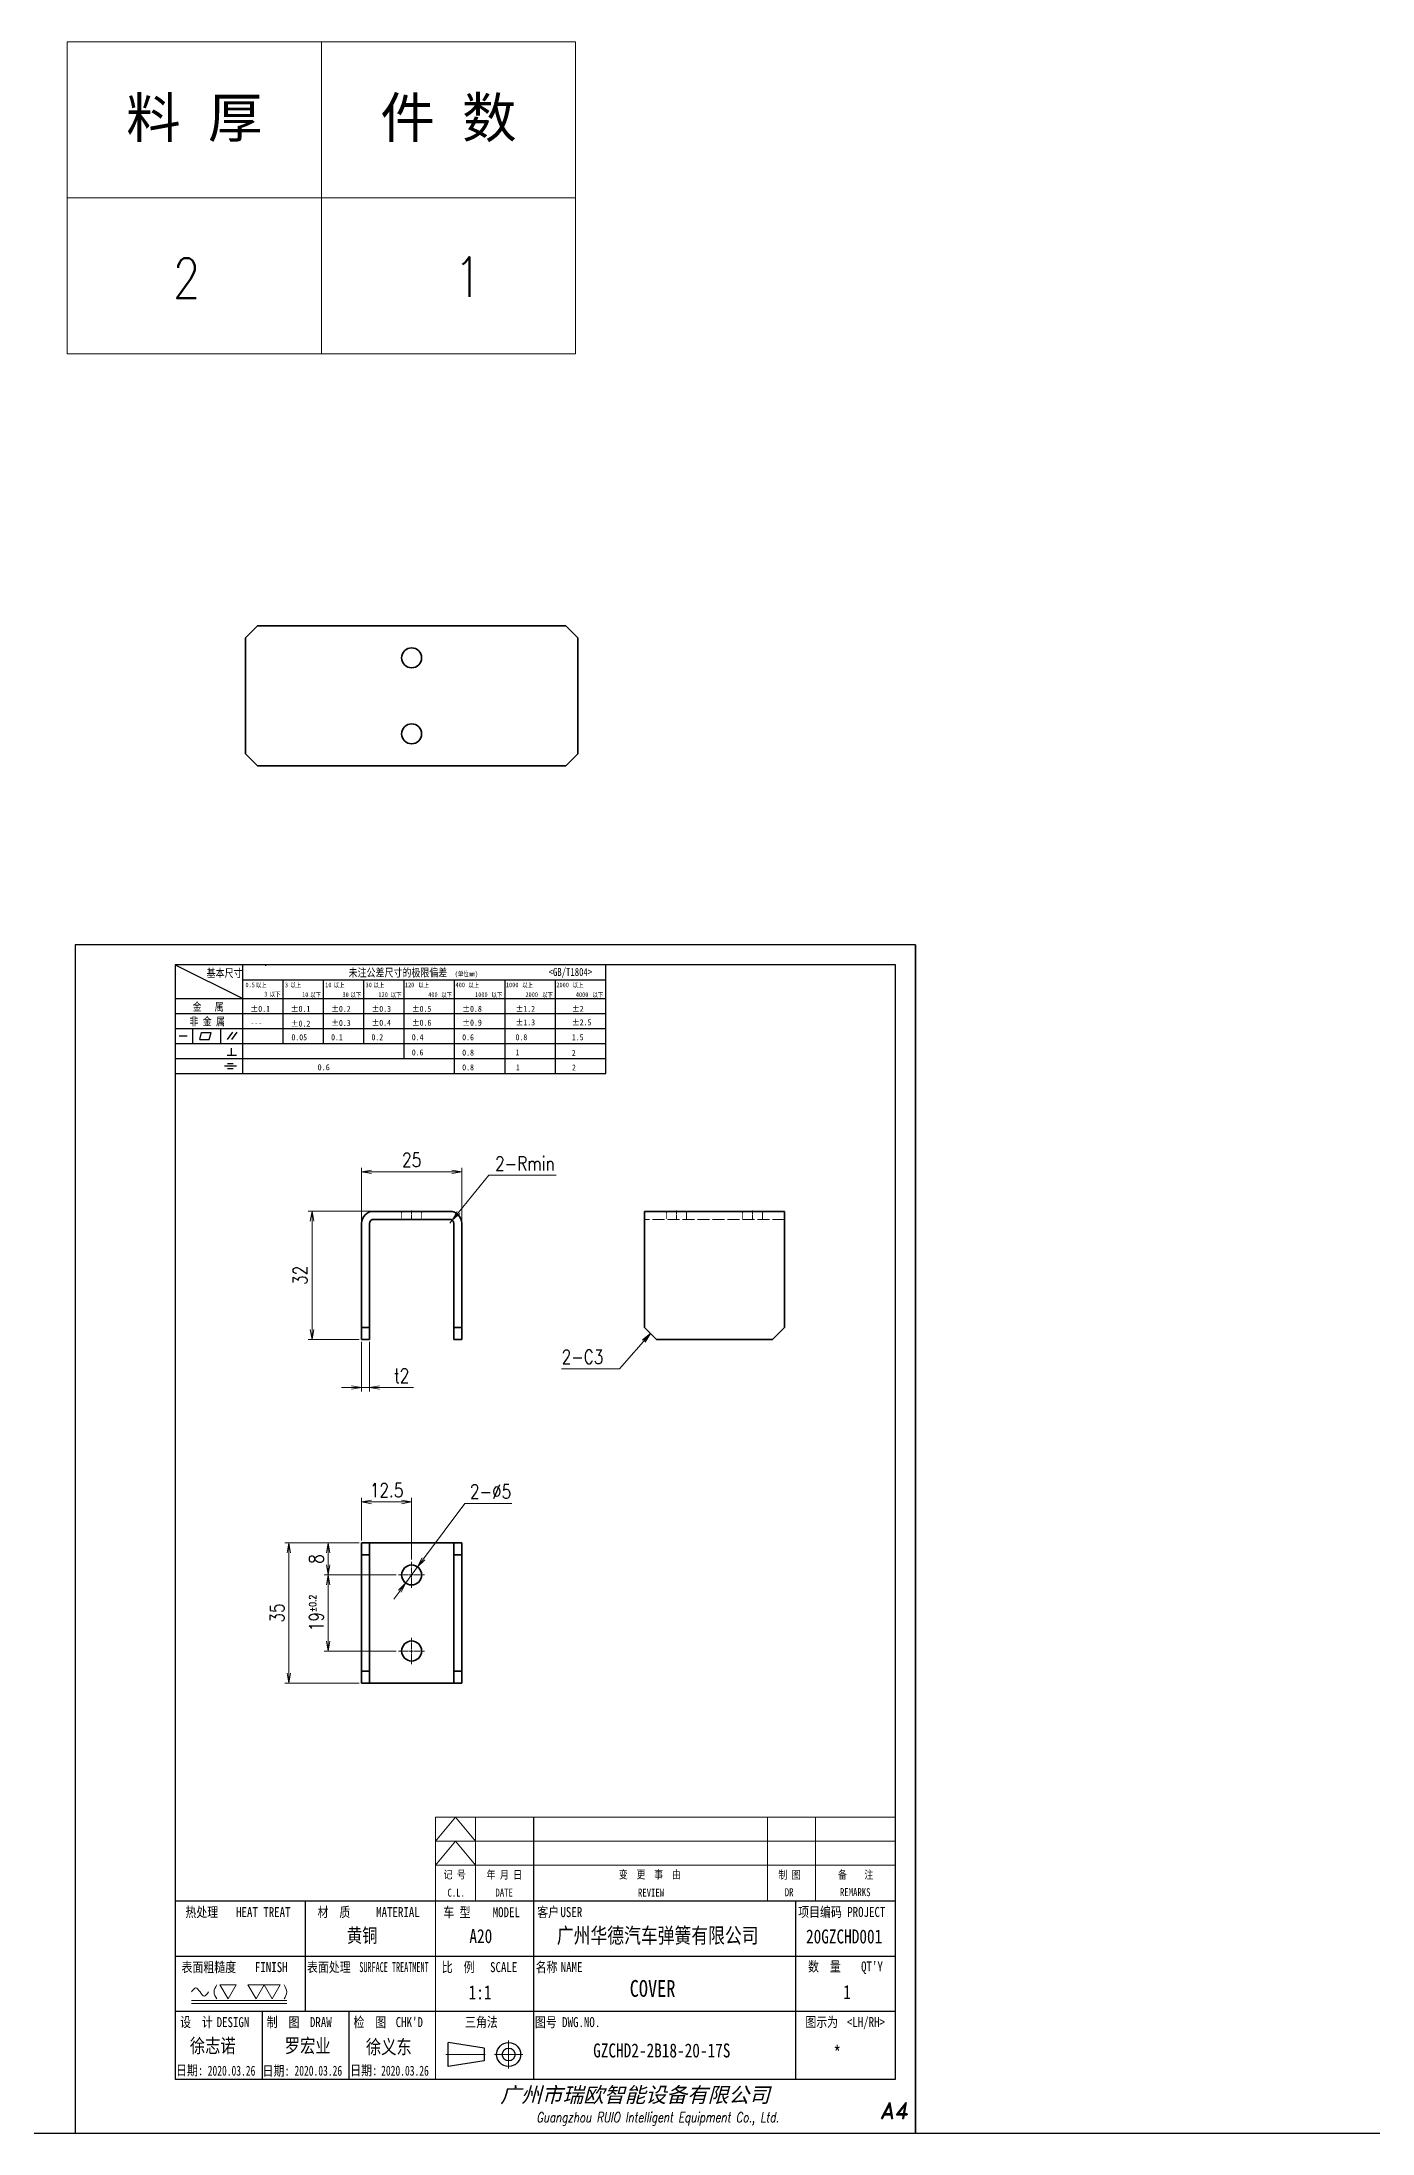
# Model space of a CAD drawing. Header units: millimetres. Extents: x 1201 to 11615, y -7347 to 2683.
# Drawn here: x 8498 to 8830, y -3109 to -2587 of the extents above; entities that cross this region are included whole.
import ezdxf
from ezdxf.enums import TextEntityAlignment as Align

# ---------------------------------------------------------------- set-up
doc = ezdxf.new("R2010")
doc.units = ezdxf.units.MM
for name, pattern in [('AM_ISO02W050x2', [3.75, 3, -0.75]), ('AM_ISO08W050x2', [9, 6, -0.75, 1.5, -0.75]), ('CENTER', [2, 1.25, -0.25, 0.25, -0.25])]:
    doc.linetypes.add(name, pattern=pattern)
for name, color, linetype, lineweight in [('CENTER', 2, 'AM_ISO08W050x2', 15), ('DIM', 3, 'Continuous', 20), ('DRAWING', 7, 'Continuous', 35), ('HIDDEN', 1, 'AM_ISO02W050x2', 18), ('图框', 7, 'Continuous', 15)]:
    doc.layers.add(name, color=color, linetype=linetype, lineweight=lineweight)
doc.layers.add('图\\M+19E79\\M+195B6\\M+18E9A', color=7, linetype='Continuous')
doc.styles.add('DIM', font='romans.shx', dxfattribs={"width": 0.8, "bigfont": 'bigfont.shx'})
doc.styles.get("Standard").update_dxf_attribs({"font": 'arial.ttf'})
doc.styles.add('STYLE1', font='')
doc.styles.add('国标', font='simfang.ttf', dxfattribs={"width": 0.8})
doc.styles.add('标题\\M+18E9A', font='romand.shx', dxfattribs={"oblique": 10, "bigfont": 'bigfont.shx'})
doc.styles.get('STYLE1').set_extended_font_data('SimSun')
doc.dimstyles.new('YH 1-1', dxfattribs={"dimtxt": 3.5, "dimasz": 2.5, "dimexe": 1, "dimexo": 0.625, "dimgap": 1.2, "dimtad": 1, "dimtoh": 1, "dimzin": 9, "dimdsep": 46, "dimtxsty": 'DIM', "dimblk": 'OPEN', "dimcen": 0, "dimclrd": 8, "dimclre": 8, "dimclrt": 2, "dimazin": 2, "dimtfac": 0.5, "dimtmove": 0, "dimatfit": 3, "dimldrblk": 'OPEN', "dimfxl": 0, "dimtolj": 1, "dimlwd": 13, "dimlwe": 13, "dimarcsym": 0})
doc.dimstyles.new('YH 1-1$0', dxfattribs={"dimtxt": 3.5, "dimasz": 2.5, "dimexe": 1, "dimexo": 0.625, "dimgap": 1.2, "dimtad": 1, "dimzin": 9, "dimdsep": 46, "dimtxsty": 'DIM', "dimblk": 'OPEN', "dimcen": 0, "dimclrd": 8, "dimclre": 8, "dimclrt": 2, "dimazin": 2, "dimtfac": 0.5, "dimtmove": 0, "dimatfit": 3, "dimldrblk": 'OPEN', "dimfxl": 0, "dimtolj": 1, "dimlwd": 13, "dimlwe": 13, "dimarcsym": 0})
doc.dimstyles.new('YH 1-1$3', dxfattribs={"dimtxt": 3.5, "dimasz": 2.5, "dimexe": 1, "dimexo": 0.625, "dimgap": 1.2, "dimtad": 1, "dimtoh": 1, "dimzin": 9, "dimdsep": 46, "dimtxsty": 'DIM', "dimblk": 'OPEN', "dimcen": 0, "dimclrd": 8, "dimclre": 8, "dimclrt": 2, "dimazin": 2, "dimtfac": 0.5, "dimtmove": 0, "dimatfit": 3, "dimldrblk": 'OPEN', "dimfxl": 0, "dimtolj": 1, "dimlwd": 13, "dimlwe": 13, "dimarcsym": 0})
doc.dimstyles.new('YH 1-1$4', dxfattribs={"dimtxt": 3.5, "dimasz": 2.5, "dimexe": 1, "dimexo": 0.625, "dimgap": 1.2, "dimtad": 1, "dimtoh": 1, "dimzin": 9, "dimdsep": 46, "dimtxsty": 'DIM', "dimblk": 'OPEN', "dimcen": 0, "dimclrd": 8, "dimclre": 8, "dimclrt": 2, "dimazin": 2, "dimtfac": 0.5, "dimtmove": 0, "dimatfit": 3, "dimldrblk": 'OPEN', "dimfxl": 0, "dimtolj": 1, "dimlwd": 13, "dimlwe": 13, "dimarcsym": 0})

# ---------------------------------------------------------------- blocks, each defined once
blk = doc.blocks.new('GZDEH零件A4图框V01版')
at = {"color": 2, "linetype": 'ByBlock', "lineweight": 30}
for p, q in [((102.17, 21.26), (93.17, 22.66)), ((93.17, 16.66), (93.17, 22.66)), ((102.17, 21.26), (102.17, 18.06)), ((102.17, 18.06), (93.17, 16.66))]:
    blk.add_line(p, q, dxfattribs=at)
at = {"color": 1, "linetype": 'CENTER', "lineweight": 5, "ltscale": 16.256}
for p, q in [((108.3, 23.18), (108.3, 16.14)), ((111.82, 19.66), (104.78, 19.66))]:
    blk.add_line(p, q, dxfattribs=at)
at = {"color": 1, "linetype": 'CENTER', "lineweight": 5, "ltscale": 9.144}
blk.add_line((102.47, 19.66), (92.65, 19.66), dxfattribs=at)
at = {"color": 2, "linetype": 'ByBlock', "lineweight": 30}
for radius in [3, 1.6]:
    blk.add_circle((108.3, 19.66), radius, dxfattribs=at)
at = {"layer": 'Defpoints', "linetype": 'Continuous'}
for p, q in [((0, 297), (0, 0)), ((210, 297), (0, 297)), ((210, 0), (210, 297)), ((210, 297), (210, 0)), ((0, 0), (210, 0))]:
    blk.add_line(p, q, dxfattribs=at)
at = {"layer": '图\\M+19E79\\M+195B6\\M+18E9A', "linetype": 'Continuous'}
for p, q in [((25, 292), (25, 13.5)), ((205, 292), (25, 292)), ((205, 13.5), (205, 292)), ((205, 13.5), (205, 97)), ((25, 13.5), (205, 13.5))]:
    blk.add_line(p, q, dxfattribs=at)
at = {"layer": '图\\M+19E79\\M+195B6\\M+18E9A', "color": 9}
for p, q in [((25, 292), (41.88, 283.54)), ((41.88, 264.79), (41.88, 292)), ((41.88, 288.22), (132.6, 288.22)), ((47.66, 291.75), (47.66, 292)), ((51.96, 272.29), (51.96, 288.22)), ((62.04, 272.29), (62.04, 288.22)), ((72.12, 272.29), (72.12, 288.22)), ((82.2, 268.54), (82.2, 288.22)), ((94.8, 264.79), (94.8, 288.22)), ((107.4, 264.79), (107.4, 288.22)), ((120, 264.79), (120, 288.22)), ((132.6, 264.79), (132.6, 292)), ((25, 283.54), (132.6, 283.54)), ((25, 279.79), (132.6, 279.79)), ((25, 276.04), (132.6, 276.04)), ((25, 272.29), (132.6, 272.29)), ((25.94, 274.19), (28, 274.19)), ((29.43, 272.34), (29.43, 276.04)), ((31.1, 273.3), (31.58, 275.09)), ((31.1, 273.3), (33.51, 273.3)), ((31.58, 275.09), (33.99, 275.09)), ((33.51, 273.3), (33.99, 275.09)), ((36.42, 272.34), (36.42, 276.04)), ((38.03, 273.3), (39.36, 275.16)), ((39.11, 273.3), (40.45, 275.16)), ((25, 268.54), (132.6, 268.54)), ((37.3, 266.69), (40.28, 266.69)), ((37.93, 269.41), (40.32, 269.41)), ((38.08, 267.29), (39.43, 267.29)), ((39.09, 269.41), (39.09, 271.18)), ((25, 264.79), (132.6, 264.79)), ((38.08, 266.09), (39.44, 266.09)), ((114.5, 79), (114.5, 13.5)), ((205, 58), (25, 58)), ((57.5, 58), (57.5, 30.5)), ((114.5, 58), (114.5, 13.5)), ((180, 58), (180, 13.5)), ((25, 44.25), (205, 44.25)), ((25, 30.5), (205, 30.5)), ((46.68, 30.5), (46.68, 13.5)), ((46.68, 30.5), (46.68, 13.5)), ((68.34, 30.5), (68.34, 13.5)), ((68.34, 30.5), (68.34, 13.5))]:
    blk.add_line(p, q, dxfattribs=at)
at = {"layer": '图框', "color": 7}
for p, q in [((90, 79), (205, 79)), ((90, 13.5), (90, 79))]:
    blk.add_line(p, q, dxfattribs=at)
at = {"layer": '图框', "color": 9}
for p, q in [((90, 73), (95, 79)), ((95, 79), (100, 73)), ((100, 58), (100, 79)), ((173, 58), (173, 79)), ((185, 79), (185, 58)), ((90, 73), (205, 73)), ((90, 67), (95, 73)), ((95, 73), (100, 67)), ((90, 67), (205, 67))]:
    blk.add_line(p, q, dxfattribs=at)
at = {"layer": '图\\M+19E79\\M+195B6\\M+18E9A', "color": 9, "style": '国标'}
for s, height, width, p in [('基本尺寸', 2, 0.8, (32.84, 288.88)), ('未注公差尺寸的极限偏差', 2, 0.8, (68.32, 289.02)), ('30', 1.2, 0.8, (72.55, 286.35)), ('<GB/T1804>', 2, 0.8, (118.29, 289.19)), ('金   属', 2, 0.8, (29.33, 280.48)), ('非 金 属', 2, 0.8, (28.53, 276.82)), ('---', 1.5, 0.8, (43.78, 276.81)), ('±0.1', 1.5, 0.8, (43.78, 280.23)), ('±0.1', 1.5, 0.8, (53.86, 280.23)), ('±0.2', 1.5, 0.8, (53.86, 276.54)), ('±0.2', 1.5, 0.8, (63.94, 280.23)), ('±0.3', 1.5, 0.8, (63.94, 276.69)), ('±0.3', 1.5, 0.8, (74.02, 280.23)), ('±0.4', 1.5, 0.8, (74.02, 276.75)), ('±0.5', 1.5, 0.8, (84.1, 280.23)), ('±0.6', 1.5, 0.8, (84.1, 276.75)), ('±0.8', 1.5, 0.8, (96.7, 280.23)), ('±0.9', 1.5, 0.8, (96.7, 276.78)), ('±1.2', 1.5, 0.8, (110.02, 280.23)), ('±1.3', 1.5, 0.8, (110.02, 276.84)), ('±2', 1.5, 0.8, (124.09, 280.23)), ('±2.5', 1.5, 0.8, (124.09, 276.85)), ('0.1', 1.5, 0.8, (63.94, 273.12)), ('0.2', 1.5, 0.8, (74.02, 273.13)), ('0.4', 1.5, 0.8, (84.1, 273.13)), ('0.6', 1.5, 0.8, (96.7, 273.11)), ('0.8', 1.5, 0.8, (110.02, 273.13)), ('1.5', 1.5, 0.8, (124.09, 273.12)), ('0.6', 1.5, 0.8, (84.1, 269.33)), ('0.8', 1.5, 0.8, (96.7, 269.3)), ('0.8', 1.5, 0.8, (96.7, 265.59)), ('1', 1.5, 0.8, (110.02, 269.34)), ('1', 1.5, 0.8, (110.1, 265.6)), ('2', 1.5, 0.8, (124.09, 269.2)), ('2', 1.5, 0.8, (124.13, 265.57)), ('热处理', 2.5, 0.8, (27.54, 54)), ('材  质', 2.5, 0.8, (60.55, 54)), ('项目编码 PROJECT', 2.5, 0.8, (180.64, 54.03)), ('表面粗糙度', 2.5, 0.8, (26.56, 40.25)), ('表面处理', 2.5, 0.8, (57.91, 40.25)), ('SURFACE TREATMENT', 2.5, 0.6, (70.98, 40.25)), ('比  例\u3000', 2.5, 0.8, (91.61, 40.25)), ('SCALE', 2.5, 0.8, (103.66, 40.25)), ('名称\u3000', 2.5, 0.8, (115.05, 40.25)), ('NAME', 2.5, 0.8, (121.31, 40.25)), ('数  量', 2.5, 0.8, (183.12, 40.41)), ("QT'Y ", 2.5, 0.8, (196.37, 40.41)), (' DESIGN', 2.5, 0.8, (33.98, 26.5)), (' DRAW', 2.5, 0.8, (57.29, 26.5)), ("CHK'D", 2.5, 0.8, (80.09, 26.5)), ('三角法', 2.5, 0.8, (97.41, 26.5)), ('图号', 2.5, 0.8, (114.87, 26.5)), ('DWG.NO.', 2.5, 0.8, (121.67, 26.5)), ('图示为', 2.5, 0.8, (182.45, 26.53)), ('<LH/RH>', 2.5, 0.8, (192.82, 26.53))]:
    blk.add_text(s, height=height, dxfattribs=dict(at, width=width)).set_placement(p)
at = {"layer": '图\\M+19E79\\M+195B6\\M+18E9A', "color": 9, "lineweight": 15, "style": '国标', "width": 0.8}
for s, p in [('0.5', (42.54, 286.35)), ('以上', (45.15, 286.3)), ('3', (52.39, 286.35)), ('以上', (53.76, 286.3)), ('10', (62.47, 286.35)), ('以上', (64.6, 286.3)), ('以上', (74.53, 286.3)), ('120', (82.39, 286.35)), ('以上', (85.72, 286.3)), ('400', (95.03, 286.35)), ('以上', (98.19, 286.3)), ('1000', (107.63, 286.35)), ('以上', (111.67, 286.3)), ('2000', (120.23, 286.35)), ('以上', (124.31, 286.3)), ('3', (47.24, 284.06)), ('以下', (48.61, 284.01)), ('10', (56.7, 283.92)), ('以下', (58.69, 283.87)), ('30', (66.78, 283.92)), ('以下', (68.77, 283.87)), ('120', (75.77, 283.92)), ('以下', (78.85, 283.87)), ('400', (88.21, 283.92)), ('以下', (91.45, 283.87)), ('1000', (99.92, 283.92)), ('以下', (104.05, 283.87)), ('2000', (112.5, 283.92)), ('以下', (116.65, 283.87)), ('4000', (125.1, 283.92)), ('以下', (129.25, 283.87))]:
    blk.add_text(s, height=1.2, dxfattribs=at).set_placement(p)
at = {"layer": '图\\M+19E79\\M+195B6\\M+18E9A', "color": 9, "lineweight": 13, "style": '国标'}
blk.add_text('0.6', height=1.5, dxfattribs=at).set_placement((60.56, 265.61))
at = {"layer": '图\\M+19E79\\M+195B6\\M+18E9A', "color": 9, "style": '国标', "width": 0.8}
for s, p in [('HEAT TREAT', (47, 54)), ('MATERIAL', (80.65, 54)), ('客户', (118.19, 54)), ('USER', (123.97, 54)), ('FINISH', (48.99, 40.25)), ('设  计', (30.3, 26.5)), ('制  图', (51.94, 26.5)), ('检  图', (73.62, 26.5)), ('日期:', (28.6, 14.46)), ('日期:', (50.22, 14.36)), ('日期:', (72.13, 14.46))]:
    blk.add_text(s, height=2.5, dxfattribs=at).set_placement(p, align=Align.CENTER)
for s, p in [('车 型', (95.38, 55.27)), ('MODEL', (107.71, 55.22))]:
    blk.add_text(s, height=2.5, dxfattribs=at).set_placement(p, align=Align.MIDDLE)
at = {"layer": '图\\M+19E79\\M+195B6\\M+18E9A', "color": 7, "lineweight": -3, "style": 'STYLE1', "oblique": 15}
blk.add_text('广州市瑞欧智能设备有限公司', height=3.8, dxfattribs=at).set_placement((106.21, 7.68))
at = {"layer": '图\\M+19E79\\M+195B6\\M+18E9A', "color": 7, "style": '标题\\M+18E9A', "oblique": 10, "width": 0.75}
blk.add_text('Guangzhou RUIO Intelligent Equipment Co., Ltd. ', height=2.5, dxfattribs=at).set_placement((146.18, 3.62), align=Align.MIDDLE)
at = {"layer": '图\\M+19E79\\M+195B6\\M+18E9A', "color": 7, "style": '标题\\M+18E9A', "oblique": 10}
blk.add_text('A4', height=4, dxfattribs=at).set_placement((204.57, 5.66), align=Align.MIDDLE)
at = {"layer": '图\\M+19E79\\M+195B6\\M+18E9A', "color": 9, "lineweight": 15, "insert": (94.85, 290.31), "char_height": 1.2, "width": 8.7957, "attachment_point": 1, "style": '国标'}
blk.add_mtext('(单位mm)', dxfattribs=at)
at = {"layer": '图\\M+19E79\\M+195B6\\M+18E9A', "color": 9, "insert": (54.02, 273.09), "char_height": 1.5, "attachment_point": 7, "style": '国标'}
blk.add_mtext_dynamic_manual_height_columns('0.05', width=5.1982, gutter_width=12.5, heights=[0], dxfattribs=at)
at = {"layer": '图框', "color": 9, "style": '国标', "width": 0.8}
for s, p in [('记 号', (94.82, 63.62)), ('年 月 日', (107.24, 63.57)), ('变  更  事  由', (143.58, 63.63)), ('C.L.', (95.2, 59.11)), ('DATE', (107.19, 59.14)), ('REVIEW', (143.89, 59.11))]:
    blk.add_text(s, height=2, dxfattribs=at).set_placement(p, align=Align.CENTER)
for s, p in [('制 图', (178.49, 64.61)), ('备    注', (195.02, 64.64)), ('DR', (178.4, 60.22)), ('REMARKS', (194.91, 60.23))]:
    blk.add_text(s, height=2, dxfattribs=at).set_placement(p, align=Align.MIDDLE)
blk = doc.blocks.new('FINISH_012')
at = {"layer": 'DIM'}
for p, q in [((-16.94, -5), (-14.06, -5)), ((-15.5, -7.5), (-16.94, -5)), ((-14.06, -5), (-15.5, -7.5)), ((-11.94, -5), (-9.06, -5)), ((-10.5, -7.5), (-11.94, -5)), ((-9.06, -5), (-10.5, -7.5)), ((-7.61, -7.5), (-9.06, -5)), ((-9.06, -5), (-6.17, -5)), ((-6.17, -5), (-7.61, -7.5)), ((-22.04, -7.78), (-5, -7.78)), ((-22.04, -8.28), (-5, -8.28))]:
    blk.add_line(p, q, dxfattribs=at)
for points in [[(-22, -6.25), (-21.25, -5.5), (-20.5, -6.25), (-19.75, -7), (-19, -6.25)], [(-17.5, -5), (-18, -6.25), (-17.5, -7.5)], [(-5.5, -5), (-5, -6.25), (-5.5, -7.5)]]:
    blk.add_spline(points, degree=3, dxfattribs=at)
blk = doc.blocks.new('_Open')
at = {"color": 0, "linetype": 'ByBlock', "lineweight": -2}
for p, q in [((-1, 0.17), (0, 0)), ((-1, -0.17), (0, 0)), ((0, 0), (-1, 0))]:
    blk.add_line(p, q, dxfattribs=at)
blk = doc.blocks.new('*D682')
at = {"layer": 'Defpoints', "color": 0, "ltscale": 2, "transparency": 16777216}
for p in [(8602.46, -2869.08), (8577.46, -2881.98), (8602.46, -2881.98)]:
    blk.add_point(p, dxfattribs=at)
at = {"layer": 'DIM', "color": 8, "lineweight": 13, "ltscale": 2, "transparency": 16777216}
for p, q in [((8577.46, -2881.36), (8577.46, -2868.08)), ((8579.96, -2869.08), (8599.96, -2869.08)), ((8602.46, -2881.36), (8602.46, -2868.08))]:
    blk.add_line(p, q, dxfattribs=at)
at = {"layer": 'DIM', "color": 8, "lineweight": 13, "ltscale": 2, "transparency": 16777216, "xscale": 2.5, "yscale": 2.5, "zscale": 2.5, "rotation": 180}
blk.add_blockref('_Open', (8577.46, -2869.08), dxfattribs=at)
at = {"layer": 'DIM', "color": 8, "lineweight": 13, "ltscale": 2, "transparency": 16777216, "xscale": 2.5, "yscale": 2.5, "zscale": 2.5}
blk.add_blockref('_Open', (8602.46, -2869.08), dxfattribs=at)
at = {"layer": 'DIM', "color": 2, "ltscale": 2, "transparency": 16777216, "insert": (8589.96, -2866.13), "char_height": 3.5, "attachment_point": 5, "style": 'DIM'}
blk.add_mtext('\\A1;25', dxfattribs=at)
blk = doc.blocks.new('*D683')
at = {"layer": 'Defpoints', "color": 0, "ltscale": 2, "transparency": 16777216}
for p in [(8580.46, -2878.98), (8565.06, -2910.98), (8577.46, -2910.98)]:
    blk.add_point(p, dxfattribs=at)
at = {"layer": 'DIM', "color": 8, "lineweight": 13, "ltscale": 2, "transparency": 16777216}
for p, q in [((8579.83, -2878.98), (8564.06, -2878.98)), ((8565.06, -2881.48), (8565.06, -2908.48)), ((8576.83, -2910.98), (8564.06, -2910.98))]:
    blk.add_line(p, q, dxfattribs=at)
at = {"layer": 'DIM', "color": 8, "lineweight": 13, "ltscale": 2, "transparency": 16777216, "xscale": 2.5, "yscale": 2.5, "zscale": 2.5}
for p, rotation in [((8565.06, -2878.98), 90), ((8565.06, -2910.98), 270)]:
    blk.add_blockref('_Open', p, dxfattribs=dict(at, rotation=rotation))
at = {"layer": 'DIM', "color": 2, "ltscale": 2, "transparency": 16777216, "insert": (8562.11, -2894.98), "char_height": 3.5, "attachment_point": 5, "rotation": 90, "style": 'DIM'}
blk.add_mtext('\\A1;32', dxfattribs=at)
blk = doc.blocks.new('*D684')
at = {"layer": 'Defpoints', "color": 0, "ltscale": 2, "transparency": 16777216}
for p in [(8577.46, -2910.98), (8579.46, -2910.98), (8579.46, -2923)]:
    blk.add_point(p, dxfattribs=at)
at = {"layer": 'DIM', "color": 8, "lineweight": 13, "ltscale": 2, "transparency": 16777216}
for p, q in [((8577.46, -2911.61), (8577.46, -2924)), ((8579.46, -2911.61), (8579.46, -2924)), ((8574.96, -2923), (8572.46, -2923)), ((8577.46, -2923), (8579.46, -2923)), ((8581.96, -2923), (8590.46, -2923))]:
    blk.add_line(p, q, dxfattribs=at)
at = {"layer": 'DIM', "color": 8, "lineweight": 13, "ltscale": 2, "transparency": 16777216, "xscale": 2.5, "yscale": 2.5, "zscale": 2.5}
blk.add_blockref('_Open', (8577.46, -2923), dxfattribs=at)
at = {"layer": 'DIM', "color": 8, "lineweight": 13, "ltscale": 2, "transparency": 16777216, "xscale": 2.5, "yscale": 2.5, "zscale": 2.5, "rotation": 180}
blk.add_blockref('_Open', (8579.46, -2923), dxfattribs=at)
at = {"layer": 'DIM', "color": 2, "ltscale": 2, "transparency": 16777216, "insert": (8587.46, -2920.05), "char_height": 3.5, "attachment_point": 5, "style": 'DIM'}
blk.add_mtext('\\A1;t2', dxfattribs=at)
blk = doc.blocks.new('*D685')
at = {"layer": 'Defpoints', "color": 0, "ltscale": 2, "transparency": 16777216}
for p in [(8599.46, -2881.98), (8600.09, -2881.21)]:
    blk.add_point(p, dxfattribs=at)
at = {"layer": 'DIM', "color": 8, "lineweight": 13, "ltscale": 2, "transparency": 16777216}
for p, q in [((8609.25, -2869.95), (8601.67, -2879.27)), ((8626.05, -2869.95), (8609.25, -2869.95)), ((8599.46, -2881.98), (8600.09, -2881.21))]:
    blk.add_line(p, q, dxfattribs=at)
at = {"layer": 'DIM', "color": 8, "lineweight": 13, "ltscale": 2, "transparency": 16777216, "xscale": 2.5, "yscale": 2.5, "zscale": 2.5, "rotation": 230.8758875298258}
blk.add_blockref('_Open', (8600.09, -2881.21), dxfattribs=at)
at = {"layer": 'DIM', "color": 2, "ltscale": 2, "transparency": 16777216, "insert": (8618.25, -2867), "char_height": 3.5, "attachment_point": 5, "style": 'DIM'}
blk.add_mtext('\\A1;{\\Fromans,bigfont|c134;2-Rmin}', dxfattribs=at)
blk = doc.blocks.new('*D686')
at = {"layer": 'Defpoints', "color": 0, "ltscale": 2, "transparency": 16777216}
for p in [(8577.46, -2961.86), (8559.29, -2996.86), (8577.46, -2996.86)]:
    blk.add_point(p, dxfattribs=at)
at = {"layer": 'DIM', "color": 8, "lineweight": 13, "ltscale": 2, "transparency": 16777216}
for p, q in [((8576.83, -2961.86), (8558.29, -2961.86)), ((8559.29, -2964.36), (8559.29, -2994.36)), ((8576.83, -2996.86), (8558.29, -2996.86))]:
    blk.add_line(p, q, dxfattribs=at)
at = {"layer": 'DIM', "color": 8, "lineweight": 13, "ltscale": 2, "transparency": 16777216, "xscale": 2.5, "yscale": 2.5, "zscale": 2.5}
for p, rotation in [((8559.29, -2961.86), 90), ((8559.29, -2996.86), 270)]:
    blk.add_blockref('_Open', p, dxfattribs=dict(at, rotation=rotation))
at = {"layer": 'DIM', "color": 2, "ltscale": 2, "transparency": 16777216, "insert": (8556.34, -2979.36), "char_height": 3.5, "attachment_point": 5, "rotation": 90, "style": 'DIM'}
blk.add_mtext('\\A1;35', dxfattribs=at)
blk = doc.blocks.new('*D687')
at = {"layer": 'Defpoints', "color": 0, "ltscale": 2, "transparency": 16777216}
for p in [(8569.09, -2961.86), (8577.46, -2961.86), (8586.71, -2969.86)]:
    blk.add_point(p, dxfattribs=at)
at = {"layer": 'DIM', "color": 8, "lineweight": 13, "ltscale": 2, "transparency": 16777216}
for p, q in [((8576.83, -2961.86), (8568.09, -2961.86)), ((8569.09, -2967.36), (8569.09, -2964.36)), ((8586.08, -2969.86), (8568.09, -2969.86))]:
    blk.add_line(p, q, dxfattribs=at)
at = {"layer": 'DIM', "color": 8, "lineweight": 13, "ltscale": 2, "transparency": 16777216, "xscale": 2.5, "yscale": 2.5, "zscale": 2.5}
for p, rotation in [((8569.09, -2961.86), 90), ((8569.09, -2969.86), 270)]:
    blk.add_blockref('_Open', p, dxfattribs=dict(at, rotation=rotation))
at = {"layer": 'DIM', "color": 2, "ltscale": 2, "transparency": 16777216, "insert": (8566.14, -2965.86), "char_height": 3.5, "attachment_point": 5, "rotation": 90, "style": 'DIM'}
blk.add_mtext('\\A1;8', dxfattribs=at)
blk = doc.blocks.new('*D688')
at = {"layer": 'Defpoints', "color": 0, "ltscale": 2, "transparency": 16777216}
for p in [(8577.46, -2951.62), (8577.46, -2961.86), (8589.96, -2966.61)]:
    blk.add_point(p, dxfattribs=at)
at = {"layer": 'DIM', "color": 8, "lineweight": 13, "ltscale": 2, "transparency": 16777216}
for p, q in [((8577.46, -2961.23), (8577.46, -2950.62)), ((8587.46, -2951.62), (8579.96, -2951.62)), ((8589.96, -2965.98), (8589.96, -2950.62))]:
    blk.add_line(p, q, dxfattribs=at)
at = {"layer": 'DIM', "color": 8, "lineweight": 13, "ltscale": 2, "transparency": 16777216, "xscale": 2.5, "yscale": 2.5, "zscale": 2.5, "rotation": 180}
blk.add_blockref('_Open', (8577.46, -2951.62), dxfattribs=at)
at = {"layer": 'DIM', "color": 8, "lineweight": 13, "ltscale": 2, "transparency": 16777216, "xscale": 2.5, "yscale": 2.5, "zscale": 2.5}
blk.add_blockref('_Open', (8589.96, -2951.62), dxfattribs=at)
at = {"layer": 'DIM', "color": 2, "ltscale": 2, "transparency": 16777216, "insert": (8583.71, -2948.67), "char_height": 3.5, "attachment_point": 5, "style": 'DIM'}
blk.add_mtext('\\A1;12.5', dxfattribs=at)
blk = doc.blocks.new('*D689')
at = {"layer": 'Defpoints', "color": 0, "ltscale": 2, "transparency": 16777216}
for p in [(8586.08, -2969.86), (8569.09, -2988.86), (8586.71, -2988.86)]:
    blk.add_point(p, dxfattribs=at)
at = {"layer": 'DIM', "color": 8, "lineweight": 13, "ltscale": 2, "transparency": 16777216}
for p, q in [((8585.46, -2969.86), (8568.09, -2969.86)), ((8569.09, -2972.36), (8569.09, -2986.36)), ((8586.08, -2988.86), (8568.09, -2988.86))]:
    blk.add_line(p, q, dxfattribs=at)
at = {"layer": 'DIM', "color": 8, "lineweight": 13, "ltscale": 2, "transparency": 16777216, "xscale": 2.5, "yscale": 2.5, "zscale": 2.5}
for p, rotation in [((8569.09, -2969.86), 90), ((8569.09, -2988.86), 270)]:
    blk.add_blockref('_Open', p, dxfattribs=dict(at, rotation=rotation))
at = {"layer": 'DIM', "color": 2, "ltscale": 2, "transparency": 16777216, "insert": (8566.14, -2979.36), "char_height": 3.5, "attachment_point": 5, "rotation": 90, "style": 'DIM'}
blk.add_mtext('\\A2;19{\\H1.75;\\M+1817D0.2}', dxfattribs=at)
blk = doc.blocks.new('*D690')
at = {"layer": 'Defpoints', "color": 0, "ltscale": 2, "transparency": 16777216}
for p in [(8591.45, -2967.85), (8588.47, -2971.86)]:
    blk.add_point(p, dxfattribs=at)
at = {"layer": 'DIM', "color": 8, "lineweight": 13, "ltscale": 2, "transparency": 16777216}
for p, q in [((8603.22, -2951.98), (8592.94, -2965.84)), ((8614.95, -2951.98), (8603.22, -2951.98)), ((8588.47, -2971.86), (8591.45, -2967.85)), ((8586.98, -2973.87), (8585.49, -2975.88))]:
    blk.add_line(p, q, dxfattribs=at)
at = {"layer": 'DIM', "color": 8, "lineweight": 13, "ltscale": 2, "transparency": 16777216, "xscale": 2.5, "yscale": 2.5, "zscale": 2.5}
for p, rotation in [((8591.45, -2967.85), 233.4441968173134), ((8588.47, -2971.86), 53.44419681731341)]:
    blk.add_blockref('_Open', p, dxfattribs=dict(at, rotation=rotation))
at = {"layer": 'DIM', "color": 2, "ltscale": 2, "transparency": 16777216, "insert": (8609.68, -2949.03), "char_height": 3.5, "attachment_point": 5, "style": 'DIM'}
blk.add_mtext('\\A1;2-%%c5', dxfattribs=at)
blk = doc.blocks.new('*T31')
at = {"color": 0, "linetype": 'ByBlock', "lineweight": -2, "transparency": 16777216}
for p, q in [((0, 0), (127, 0)), ((0, 0), (0, -78)), ((63.5, 0), (63.5, -78)), ((127, 0), (127, -78)), ((0, -39), (127, -39)), ((0, -78), (127, -78))]:
    blk.add_line(p, q, dxfattribs=at)
at = {"color": 0, "transparency": 16777216, "char_height": 10, "width": 60.5, "attachment_point": 5}
for s, insert in [('{\\fSimSun|b0|i0|c134|p2;料 厚}', (31.75, -19.5)), ('{\\fSimSun|b0|i0|c134|p2;件 数}', (95.25, -19.5))]:
    blk.add_mtext(s, dxfattribs=dict(at, insert=insert))
blk = doc.blocks.new('拆图参数')
blk.add_blockref('*T31', (-63.5, 78))
at = {"style": 'DIM', "width": 0.8}
blk.add_attdef('6', text='', height=10, dxfattribs=at).set_placement((-37.13, 18.91), align=Align.MIDDLE_LEFT)
blk.add_attdef('1', text='', height=10, dxfattribs=at).set_placement((36.65, 19.27), align=Align.MIDDLE_CENTER)

msp = doc.modelspace()

# ---------------------------------------------------------------- linework, layer by layer
msp.add_line((1201.092, -3109.349), (10120.957, -3109.349))
at = {"layer": 'CENTER', "ltscale": 0.060015}
for p, q in [((8589.957, -2878.784), (8589.957, -2881.184)), ((8656.134, -2878.784), (8656.134, -2881.184)), ((8675.134, -2878.784), (8675.134, -2881.184))]:
    msp.add_line(p, q, dxfattribs=at)
at = {"layer": 'CENTER', "ltscale": 0.1625}
for p, q in [((8589.957, -2966.606), (8589.957, -2973.106)), ((8593.207, -2969.856), (8586.707, -2969.856)), ((8593.207, -2988.856), (8586.707, -2988.856)), ((8589.957, -2985.606), (8589.957, -2992.106))]:
    msp.add_line(p, q, dxfattribs=at)
at = {"layer": 'DRAWING', "lineweight": 35, "ltscale": 0.106066}
for p, q in [((8548.457, -2735.661), (8551.457, -2732.661)), ((8631.457, -2735.661), (8628.457, -2732.661)), ((8551.457, -2767.661), (8548.457, -2764.661)), ((8628.457, -2767.661), (8631.457, -2764.661)), ((8648.134, -2907.984), (8651.134, -2910.984)), ((8680.134, -2910.984), (8683.134, -2907.984))]:
    msp.add_line(p, q, dxfattribs=at)
at = {"layer": 'DRAWING', "lineweight": 35}
for p, q in [((8551.457, -2732.661), (8577.457, -2732.661)), ((8628.457, -2732.661), (8602.457, -2732.661)), ((8548.457, -2764.661), (8548.457, -2735.661)), ((8631.457, -2764.661), (8631.457, -2735.661)), ((8577.457, -2767.661), (8551.457, -2767.661)), ((8602.457, -2767.661), (8628.457, -2767.661)), ((8648.134, -2878.984), (8683.134, -2878.984)), ((8577.457, -2907.984), (8577.457, -2881.984)), ((8579.457, -2907.984), (8579.457, -2881.984)), ((8600.457, -2907.984), (8600.457, -2881.984)), ((8602.457, -2881.984), (8602.457, -2907.984)), ((8648.134, -2881.984), (8648.134, -2907.984)), ((8683.134, -2907.984), (8683.134, -2881.984)), ((8651.134, -2910.984), (8680.134, -2910.984)), ((8577.457, -2964.856), (8577.457, -2993.856)), ((8579.457, -2964.856), (8579.457, -2993.856)), ((8600.457, -2964.856), (8600.457, -2993.856)), ((8602.457, -2964.856), (8602.457, -2993.856))]:
    msp.add_line(p, q, dxfattribs=at)
at = {"layer": 'DRAWING', "lineweight": 35, "ltscale": 0.05}
for p, q in [((8577.457, -2732.661), (8579.457, -2732.661)), ((8600.457, -2732.661), (8602.457, -2732.661)), ((8579.457, -2767.661), (8577.457, -2767.661)), ((8602.457, -2767.661), (8600.457, -2767.661)), ((8577.457, -2907.984), (8579.457, -2907.984)), ((8579.457, -2910.984), (8577.457, -2910.984)), ((8600.457, -2907.984), (8602.457, -2907.984)), ((8602.457, -2910.984), (8600.457, -2910.984)), ((8577.457, -2961.856), (8579.457, -2961.856)), ((8600.457, -2961.856), (8602.457, -2961.856)), ((8579.457, -2964.856), (8577.457, -2964.856)), ((8602.457, -2964.856), (8600.457, -2964.856)), ((8577.457, -2993.856), (8579.457, -2993.856)), ((8600.457, -2993.856), (8602.457, -2993.856)), ((8579.457, -2996.856), (8577.457, -2996.856)), ((8602.457, -2996.856), (8600.457, -2996.856))]:
    msp.add_line(p, q, dxfattribs=at)
at = {"layer": 'DRAWING', "lineweight": 35, "ltscale": 0.075}
for p, q in [((8577.457, -2732.661), (8580.457, -2732.661)), ((8602.457, -2732.661), (8599.457, -2732.661)), ((8580.457, -2767.661), (8577.457, -2767.661)), ((8599.457, -2767.661), (8602.457, -2767.661)), ((8648.134, -2878.984), (8648.134, -2881.984)), ((8683.134, -2881.984), (8683.134, -2878.984)), ((8577.457, -2910.984), (8577.457, -2907.984)), ((8579.457, -2907.984), (8579.457, -2910.984)), ((8600.457, -2910.984), (8600.457, -2907.984)), ((8602.457, -2907.984), (8602.457, -2910.984)), ((8577.457, -2964.856), (8577.457, -2961.856)), ((8579.457, -2961.856), (8579.457, -2964.856)), ((8600.457, -2964.856), (8600.457, -2961.856)), ((8602.457, -2961.856), (8602.457, -2964.856)), ((8577.457, -2996.856), (8577.457, -2993.856)), ((8579.457, -2993.856), (8579.457, -2996.856)), ((8600.457, -2996.856), (8600.457, -2993.856)), ((8602.457, -2993.856), (8602.457, -2996.856))]:
    msp.add_line(p, q, dxfattribs=at)
at = {"layer": 'DRAWING', "lineweight": 35, "ltscale": 0.025}
for p, q in [((8579.457, -2732.661), (8580.457, -2732.661)), ((8599.457, -2732.661), (8600.457, -2732.661)), ((8580.457, -2767.661), (8579.457, -2767.661)), ((8600.457, -2767.661), (8599.457, -2767.661)), ((8579.457, -2961.856), (8580.457, -2961.856)), ((8599.457, -2961.856), (8600.457, -2961.856)), ((8580.457, -2996.856), (8579.457, -2996.856)), ((8600.457, -2996.856), (8599.457, -2996.856))]:
    msp.add_line(p, q, dxfattribs=at)
at = {"layer": 'DRAWING', "lineweight": 35, "ltscale": 0.475}
for p, q in [((8599.457, -2732.661), (8580.457, -2732.661)), ((8580.457, -2767.661), (8599.457, -2767.661)), ((8580.457, -2878.984), (8599.457, -2878.984)), ((8599.457, -2880.984), (8580.457, -2880.984)), ((8599.457, -2961.856), (8580.457, -2961.856)), ((8580.457, -2996.856), (8599.457, -2996.856))]:
    msp.add_line(p, q, dxfattribs=at)
at = {"layer": 'DRAWING', "lineweight": 35}
for centre in [(8589.957, -2740.661), (8589.957, -2759.661), (8589.957, -2969.856), (8589.957, -2988.856)]:
    msp.add_circle(centre, 2.5, dxfattribs=at)
for centre, radius, start, end in [((8580.457, -2881.984), 3, 90, 180), ((8599.457, -2881.984), 3, 0, 90), ((8580.457, -2881.984), 1, 90, 180), ((8599.457, -2881.984), 1, 0, 90)]:
    msp.add_arc(centre, radius, start, end, dxfattribs=at)
at = {"layer": 'HIDDEN', "ltscale": 0.05}
for p, q in [((8587.457, -2878.984), (8587.457, -2880.984)), ((8587.457, -2878.984), (8587.457, -2880.984)), ((8592.457, -2878.984), (8592.457, -2880.984)), ((8592.457, -2878.984), (8592.457, -2880.984)), ((8653.634, -2878.984), (8653.634, -2880.984)), ((8658.634, -2880.984), (8658.634, -2878.984)), ((8672.634, -2878.984), (8672.634, -2880.984)), ((8677.634, -2880.984), (8677.634, -2878.984)), ((8579.457, -2907.984), (8577.457, -2907.984)), ((8602.457, -2907.984), (8600.457, -2907.984))]:
    msp.add_line(p, q, dxfattribs=at)
at = {"layer": 'HIDDEN'}
msp.add_line((8683.134, -2880.984), (8648.134, -2880.984), dxfattribs=at)
at = {"layer": '图\\M+19E79\\M+195B6\\M+18E9A', "color": 9, "linetype": 'Continuous'}
msp.add_line((8530.889, -3012.35), (8530.889, -3095.85), dxfattribs=at)

# ---------------------------------------------------------------- block references
at = {"layer": 'DIM'}
msp.add_blockref('拆图参数', (8567.406, -2664.725), dxfattribs=at).add_auto_attribs({'1': '1', '6': '2'})
at = {"layer": '图\\M+19E79\\M+195B6\\M+18E9A', "xscale": 1.399999999994179, "yscale": 1.400000000001455, "zscale": 1.40000000000009}
msp.add_blockref('FINISH_012', (8565.772, -3065.313), dxfattribs=at)
at = {"layer": '图框'}
msp.add_blockref('GZDEH零件A4图框V01版', (8505.889, -3109.35), dxfattribs=at)

# ---------------------------------------------------------------- texts
at = {"layer": 'DIM', "color": 2, "ltscale": 2, "insert": (8627.431, -2917.111), "char_height": 3.5, "attachment_point": 7, "style": 'DIM'}
msp.add_mtext('{\\Fromans,bigfont|c134;2-C3}', dxfattribs=at)
at = {"layer": '图\\M+19E79\\M+195B6\\M+18E9A', "color": 3, "style": '国标'}
for s, height, width, p in [('黄铜', 3.5, 0.8, (8573.787, -3061.674)), ('A20', 3.5, 0.8, (8604.385, -3061.853)), ('广州华德汽车弹簧有限公司', 3.85, 0.8, (8626.234, -3061.869)), ('20GZCHD001', 3.5, 0.8, (8688.501, -3061.94)), ('1:1', 3.5, 0.8, (8604.19, -3075.917)), ('COVER', 4.2, 0.8, (8644.446, -3075.286)), ('1', 3.5, 0.8, (8697.805, -3075.844)), ('徐志诺', 3.5, 0.8, (8534.536, -3089.245)), ('罗宏业', 3.5, 0.8, (8558.267, -3089.245)), ('徐义东', 3.5, 0.8, (8578.527, -3089.533)), ('GZCHD2-2B18-20-17S', 3.5, 0.8, (8635.318, -3090.431)), ('*', 3.5, 0.8, (8695.349, -3091.05)), ('2020.03.26', 2.5, 0.7, (8538.997, -3094.985)), ('2020.03.26', 2.5, 0.7, (8560.677, -3094.985)), ('2020.03.26', 2.5, 0.7, (8582.337, -3094.985))]:
    msp.add_text(s, height=height, dxfattribs=dict(at, width=width)).set_placement(p)

# ---------------------------------------------------------------- dimensions: what is measured, and where the dimension line sits
at = {"layer": 'DIM', "ltscale": 2}
for base, p1, p2, picture, middle in [((8602.457, -2869.075), (8577.457, -2881.984), (8602.457, -2881.984), '*D682', (8589.957, -2866.125)), ((8577.457, -2951.616), (8589.957, -2966.606), (8577.457, -2961.856), '*D688', (8583.707, -2948.666))]:
    dim = msp.add_linear_dim(base=base, p1=p1, p2=p2, dimstyle='YH 1-1$0', dxfattribs=at)
    dim.commit()
    dim.dimension.update_dxf_attribs({"geometry": picture, "text_midpoint": middle})
dim = msp.add_radius_dim(center=(8599.457, -2881.984), mpoint=(8600.088, -2881.208), text='{\\Fromans,bigfont|c134;2-Rmin}', dimstyle='YH 1-1$4', dxfattribs=at)
dim.commit()
dim.dimension.update_dxf_attribs({"geometry": '*D685', "text_midpoint": (8618.247, -2869.948), "dimtype": 164})
for base, p1, p2, picture, middle in [((8565.064, -2910.984), (8580.457, -2878.984), (8577.457, -2910.984), '*D683', (8562.114, -2894.984)), ((8559.288, -2996.856), (8577.457, -2961.856), (8577.457, -2996.856), '*D686', (8556.338, -2979.356)), ((8569.091, -2961.856), (8586.707, -2969.856), (8577.457, -2961.856), '*D687', (8566.141, -2965.856))]:
    dim = msp.add_linear_dim(base=base, p1=p1, p2=p2, angle=90, dimstyle='YH 1-1$0', dxfattribs=at)
    dim.commit()
    dim.dimension.update_dxf_attribs({"geometry": picture, "text_midpoint": middle})
dim = msp.add_linear_dim(base=(8579.457, -2923.004), p1=(8577.457, -2910.984), p2=(8579.457, -2910.984), dimstyle='YH 1-1$0', override={"dimpost": 't<>'}, dxfattribs=at)
dim.commit()
dim.dimension.update_dxf_attribs({"geometry": '*D684', "text_midpoint": (8587.457, -2920.054)})
dim = msp.add_diameter_dim_2p(p1=(8588.468, -2971.864), p2=(8591.446, -2967.848), dimstyle='YH 1-1$3', override={"dimpost": '2-%%c<>'}, dxfattribs=at)
dim.commit()
dim.dimension.update_dxf_attribs({"geometry": '*D690', "text_midpoint": (8609.682, -2951.975), "dimtype": 163})
dim = msp.add_linear_dim(base=(8569.091, -2988.856), p1=(8586.082, -2969.856), p2=(8586.707, -2988.856), angle=90, dimstyle='YH 1-1$0', override={"dimtol": 1, "dimlim": 0, "dimtp": 0.2, "dimtm": 0.2, "dimtfac": 0.5, "dimtolj": 2}, dxfattribs=at)
dim.commit()
dim.dimension.update_dxf_attribs({"geometry": '*D689', "text_midpoint": (8566.141, -2979.356)})

# ---------------------------------------------------------------- leaders
at = {"layer": 'DIM', "ltscale": 2, "annotation_type": 0, "has_hookline": 1, "hookline_direction": 1, "text_width": 10.8}
msp.add_leader([(8649.634, -2909.484), (8641.931, -2918.311), (8639.431, -2918.311)], dimstyle='YH 1-1', override={"dimgap": 1.2, "dimtad": 1}, dxfattribs=at)

doc.saveas('drawing.dxf')
